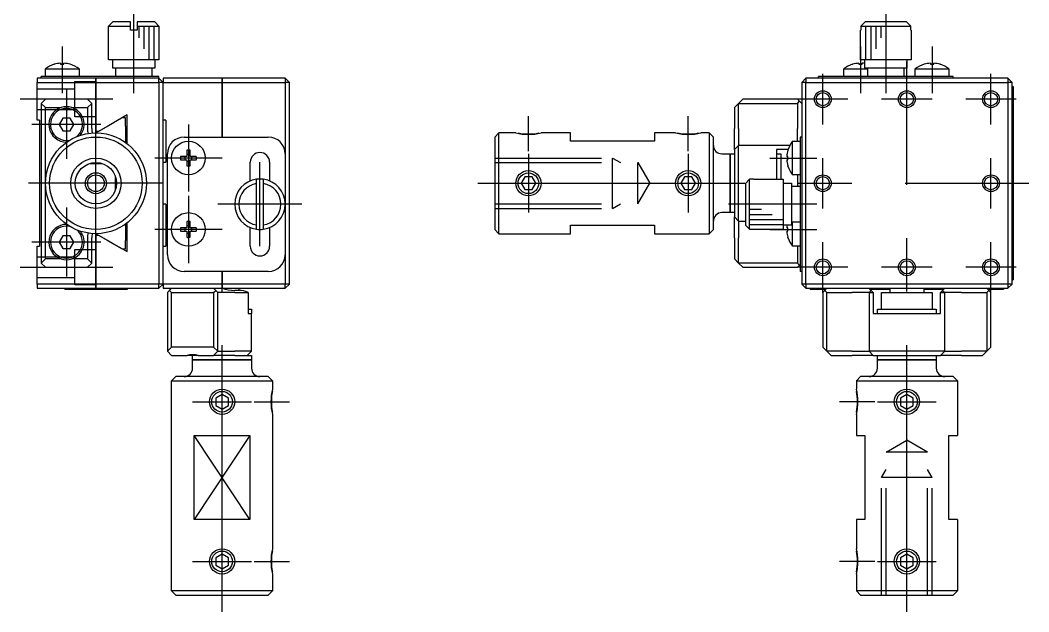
# Model space of a CAD drawing. Extents: x -105 to 157, y -105 to 82.
# Drawn here: x -105.4 to 14.5, y -51 to 19.4 of the extents above; entities that cross this region are included whole.
import ezdxf

# ---------------------------------------------------------------- set-up
doc = ezdxf.new("R2010")
doc.units = 0
doc.linetypes.add('CENTER', pattern=[50.8, 31.75, -6.35, 6.35, -6.35])
doc.linetypes.add('DASHED', pattern=[19.05, 12.7, -6.35])
doc.layers.get('0').update_dxf_attribs({"linetype": 'CONTINUOUS'})
doc.layers.add('CENTER', color=1, linetype='CENTER')

msp = doc.modelspace()

# ---------------------------------------------------------------- linework, layer by layer
at = {"color": 7, "linetype": 'CONTINUOUS'}
for p, q in [((-94.92, 18.7), (-94.42, 19.2)), ((-92.32, 19.2), (-94.42, 19.2)), ((-92.32, 18.7), (-92.32, 19.2)), ((-89.42, 19.2), (-91.52, 19.2)), ((-91.52, 19.2), (-91.52, 18.7)), ((-89.42, 19.2), (-88.92, 18.7)), ((-4.97, 19.2), (-5.47, 18.7)), ((-0.03, 19.2), (-4.97, 19.2)), ((0.47, 18.7), (-0.03, 19.2)), ((-94.92, 14.7), (-94.92, 18.7)), ((-94.92, 18.7), (-92.32, 18.7)), ((-92.32, 18.2), (-92.32, 18.7)), ((-91.52, 18.2), (-92.32, 18.2)), ((-91.52, 18.7), (-88.92, 18.7)), ((-91.52, 18.7), (-91.52, 18.2)), ((-91.32, 18.7), (-91.32, 17.3)), ((-90.72, 18.7), (-90.72, 16)), ((-90.12, 18.7), (-90.12, 14.7)), ((-89.52, 18.7), (-89.52, 14.7)), ((-88.92, 18.7), (-88.92, 14.7)), ((-5.5, 14.7), (-5.5, 18.2)), ((-5.47, 18.2), (-5.5, 18.2)), ((-5.47, 18.7), (0.47, 18.7)), ((-5.47, 18.7), (-5.47, 18.2)), ((-4.9, 18.7), (-4.9, 14.7)), ((-4.3, 18.7), (-4.3, 14.7)), ((-3.7, 18.7), (-3.7, 16)), ((-3.1, 18.7), (-3.1, 17.3)), ((0.47, 18.2), (0.47, 18.7)), ((0.5, 18.2), (0.47, 18.2)), ((0.5, 18.2), (0.5, 14.7)), ((-91.92, 14.7), (-94.92, 14.7)), ((-94.42, 13.7), (-94.42, 14.7)), ((-88.92, 14.7), (-91.92, 14.7)), ((-89.42, 14.7), (-89.42, 13.7)), ((0.5, 14.7), (-5.5, 14.7)), ((-5, 13.7), (-5, 14.7)), ((0, 14.7), (0, 13.7)), ((-102.42, 13.6), (-98.42, 13.6)), ((-102.42, 12.7), (-102.42, 13.6)), ((-101.37, 14.16), (-101.35, 14.16)), ((-100.62, 14.29), (-100.62, 14.16)), ((-100.62, 14.16), (-100.22, 14.16)), ((-100.22, 14.16), (-100.22, 14.29)), ((-99.5, 14.16), (-99.47, 14.16)), ((-98.42, 13.6), (-98.42, 12.7)), ((-91.92, 13.7), (-94.42, 13.7)), ((-94.07, 12.7), (-94.07, 13.7)), ((-89.42, 13.7), (-91.92, 13.7)), ((-89.77, 13.7), (-89.77, 12.7)), ((-7.5, 12.7), (-7.5, 13.6)), ((-7.5, 13.6), (-4.65, 13.6)), ((-6.45, 14.16), (-6.43, 14.16)), ((-5.7, 14.29), (-5.7, 14.16)), ((-5.7, 14.16), (-5.3, 14.16)), ((-5.3, 14.16), (-5.3, 14.29)), ((0, 13.7), (-5, 13.7)), ((-4.65, 12.7), (-4.65, 13.7)), ((-0.35, 13.7), (-0.35, 12.7)), ((1, 13.6), (5, 13.6)), ((1, 12.7), (1, 13.6)), ((2.05, 14.16), (2.07, 14.16)), ((2.8, 14.29), (2.8, 14.16)), ((2.8, 14.16), (3.2, 14.16)), ((3.2, 14.16), (3.2, 14.29)), ((3.93, 14.16), (3.95, 14.16)), ((5, 13.6), (5, 12.7)), ((-96.42, 12.5), (-103.42, 12.5)), ((-103.42, 12.5), (-103.42, 12)), ((-103.42, 7.5), (-103.42, 12)), ((-103.42, 12), (-96.42, 12)), ((-100.92, 12.7), (-102.92, 12.7)), ((-102.92, 12.5), (-102.92, 12.7)), ((-90.92, 12.7), (-100.92, 12.7)), ((-88.92, 12.5), (-96.42, 12.5)), ((-96.42, 12.5), (-96.42, 12)), ((-96.42, 12), (-96.42, 12.5)), ((-96.42, 7.2), (-96.42, 12)), ((-96.42, 12), (-96.42, 7.2)), ((-96.42, 12), (-88.92, 12)), ((-88.92, 12.7), (-90.92, 12.7)), ((-88.92, 12.5), (-88.92, 12.7)), ((-88.42, 12), (-88.92, 12.5)), ((-88.92, 12), (-88.92, 12.5)), ((-88.92, 12), (-88.92, -12)), ((-88.42, 12), (-88.92, 12)), ((-81.42, 12.5), (-88.42, 12.5)), ((-88.42, 12.5), (-88.42, 12)), ((-88.42, 12), (-81.42, 12)), ((-88.42, 7.5), (-88.42, 12)), ((-73.92, 12.5), (-81.42, 12.5)), ((-81.42, 12.5), (-81.42, 12)), ((-81.42, 12), (-81.42, 12.5)), ((-81.42, 5.5), (-81.42, 12)), ((-81.42, 12), (-81.42, 5.5)), ((-81.42, 12), (-73.92, 12)), ((-73.92, 12.5), (-73.42, 12)), ((-73.92, 12.5), (-73.92, 12)), ((-73.92, 12), (-73.92, -8.5)), ((-73.42, 12), (-73.92, 12)), ((-73.42, -12), (-73.42, 12)), ((-12, 12.5), (-12.5, 12)), ((-12.5, 12), (-12.5, 3.5)), ((-12, 12), (-12.5, 12)), ((12, 12.5), (-12, 12.5)), ((-12, 12.5), (-12, 12)), ((-12, -12), (-12, 12)), ((-12, 12), (12, 12)), ((-8.5, 12.7), (-10.5, 12.7)), ((-10.5, 12.5), (-10.5, 12.7)), ((3.5, 12.7), (-8.5, 12.7)), ((5.5, 12.7), (3.5, 12.7)), ((5.5, 12.5), (5.5, 12.7)), ((12, 12.5), (12, 12)), ((12, 12.5), (12.5, 12)), ((12, 12), (12, -12)), ((12.5, 12), (12, 12)), ((12.5, -12), (12.5, 12)), ((12.5, 11.5), (12.65, 11.5)), ((12.65, 11.5), (12.65, -11.5)), ((-102.92, 9.5), (-102.42, 10)), ((-97.42, 10), (-102.42, 10)), ((-97.42, 10), (-96.92, 9.5)), ((-19.5, 10), (-20, 9.5)), ((-13, 10), (-19.5, 10)), ((-13, 10), (-12.75, 9.75)), ((-13, 9.5), (-12.75, 9.75)), ((-12.75, 9.75), (-12.5, 9.5)), ((-102.42, 9), (-102.92, 9.5)), ((-102.92, 9.5), (-102.92, -9.5)), ((-102.42, 0), (-102.42, 9)), ((-102.42, 9), (-100.56, 9)), ((-99.28, 9), (-97.42, 9)), ((-96.92, 9.5), (-97.42, 9)), ((-97.42, 9), (-97.42, 6.5)), ((-96.92, 6.5), (-96.92, 9.5)), ((-20, 9.5), (-20.5, 9)), ((-20.5, 9), (-20.5, 6.5)), ((-20, 9.5), (-13, 9.5)), ((-20, 6.5), (-20, 9.5)), ((-13, 9.5), (-13, 6.5)), ((-103.12, 7.5), (-103.42, 7.5)), ((-103.12, 7.5), (-103.12, -7.5)), ((-100.36, 7.75), (-100.79, 7)), ((-99.49, 7.75), (-100.36, 7.75)), ((-99.06, 7), (-99.49, 7.75)), ((-96.42, 7.2), (-96.42, 6)), ((-96.07, 6.2), (-94.34, 7.2)), ((-93.3, 7.8), (-95.04, 6.8)), ((-92.72, 8.13), (-94.34, 7.2)), ((-92.92, 7.8), (-93.3, 7.8)), ((-92.92, 6.8), (-92.92, 7.8)), ((-92.72, 4.72), (-92.72, 8.13)), ((-88.42, 2.5), (-88.42, 7.5)), ((-88.12, 7.5), (-88.42, 7.5)), ((-88.12, 7.5), (-88.12, 2.5)), ((-100.79, 7), (-100.36, 6.25)), ((-100.36, 6.25), (-99.49, 6.25)), ((-99.49, 6.25), (-99.06, 7)), ((-96.42, 6), (-95.04, 6.8)), ((-96.42, 6.2), (-96.08, 6.2)), ((-92.92, 6.8), (-92.92, 4.87)), ((-49, 5.5), (-48.5, 6)), ((-48.5, -6), (-48.5, 6)), ((-46.5, 6), (-48.5, 6)), ((-40, 6), (-43.5, 6)), ((-40, 5), (-40, 6)), ((-30, 6), (-30, 5)), ((-27.5, 6), (-30, 6)), ((-23.5, 6), (-24.5, 6)), ((-23.5, 6), (-23.5, -6)), ((-23.5, 6), (-23, 5.5)), ((-20.5, 4), (-20.5, 6.5)), ((-20, 6.5), (-20, 4.5)), ((-13, 5), (-13, 6.5)), ((-85.92, 5.5), (-75.92, 5.5)), ((-49, 5.5), (-49, -5.5)), ((-30, 5), (-40, 5)), ((-23, -5.5), (-23, 5.5)), ((-13.6, 1), (-13.6, 5)), ((-13.6, 5), (-12.7, 5)), ((-12.7, 5.5), (-12.7, 3.5)), ((-12.5, 5.5), (-12.7, 5.5)), ((-85.62, 3.93), (-85.62, 3.2)), ((-85.22, 3.2), (-85.22, 3.93)), ((-20, 4.5), (-20.5, 4)), ((-20.5, 4), (-20.5, 3)), ((-13.93, 4.5), (-20, 4.5)), ((-20, 3), (-20, 4.5)), ((-15.5, 4), (-15.5, 3)), ((-14.14, 4), (-15.5, 4)), ((-14.16, 3.93), (-14.16, 3.95)), ((-88.42, -2.5), (-88.42, 2.5)), ((-88.42, 2.5), (-88.12, 2.5)), ((-87.92, -8.5), (-87.92, 3.5)), ((-85.62, 3.2), (-86.35, 3.2)), ((-86.35, 2.8), (-85.62, 2.8)), ((-85.62, 2.8), (-85.62, 2.07)), ((-84.5, 3.2), (-85.22, 3.2)), ((-85.22, 2.07), (-85.22, 2.8)), ((-85.22, 2.8), (-84.5, 2.8)), ((-78.07, 0.27), (-78.07, 2.5)), ((-75.77, 2.5), (-75.77, 0.27)), ((-22, 3.5), (-21, 3.5)), ((-21, 3.5), (-21, -3.5)), ((-21, -3.5), (-21, 3.5)), ((-21, 3.5), (-20.5, 3.5)), ((-20.5, 3), (-20.5, 1.8)), ((-20, -3), (-20, 3)), ((-15.5, 3.5), (-15, 3.5)), ((-15.5, 3), (-15.5, 0.5)), ((-15, 3.5), (-15, 0.5)), ((-15, 3), (-14.16, 3)), ((-14.16, 3.2), (-14.29, 3.2)), ((-14.29, 2.8), (-14.16, 2.8)), ((-14.16, 2.8), (-14.16, 3.2)), ((-12.7, 3.5), (-12.7, -8.5)), ((-12.5, 3.5), (-12.5, -8.5)), ((-12.5, 3.5), (-12.5, -8.5)), ((-95.72, 2.31), (-97.12, 2.31)), ((-90.61, 1.5), (-90.61, 1.5)), ((-20.5, 1.8), (-20.5, -1.8)), ((-14.16, 2.05), (-14.16, 2.07)), ((-102.42, -9), (-102.42, 0)), ((-94.13, 0.7), (-94.13, -0.7)), ((-77.32, -0.03), (-77.32, 0.47)), ((-76.52, 0.47), (-76.52, -0.03)), ((-45.43, 0.75), (-45.87, 0)), ((-45.87, 0), (-45.43, -0.75)), ((-44.57, 0.75), (-45.43, 0.75)), ((-44.13, 0), (-44.57, 0.75)), ((-44.57, -0.75), (-44.13, 0)), ((-26.43, 0.75), (-26.87, 0)), ((-26.87, 0), (-26.43, -0.75)), ((-25.57, 0.75), (-26.43, 0.75)), ((-25.13, 0), (-25.57, 0.75)), ((-25.57, -0.75), (-25.13, 0)), ((-18.7, 0.47), (-19.2, -0.03)), ((-18.7, -5.47), (-18.7, 0.47)), ((-18.2, 0.47), (-18.7, 0.47)), ((-18.2, 0.5), (-14.7, 0.5)), ((-18.2, 0.5), (-18.2, 0.47)), ((-14.7, 0.5), (-14.7, -5.5)), ((-14.7, 0), (-13.7, 0)), ((-13.7, 0), (-13.7, -5)), ((-12.7, 1), (-13.6, 1)), ((-13, 1), (-13, -0.35)), ((-77.32, -4.97), (-77.32, -0.03)), ((-76.52, -0.03), (-76.52, -4.97)), ((-45.43, -0.75), (-44.57, -0.75)), ((-26.43, -0.75), (-25.57, -0.75)), ((-19.2, -0.03), (-19.2, -4.97)), ((-13.7, -0.35), (-12.7, -0.35)), ((-20.5, -1.8), (-20.5, -3)), ((-88.42, -7.5), (-88.42, -2.5)), ((-88.12, -2.5), (-88.42, -2.5)), ((-88.12, -2.5), (-88.12, -7.5)), ((-21, -3.5), (-22, -3.5)), ((-20.5, -3.5), (-21, -3.5)), ((-20.5, -3), (-20.5, -4)), ((-20, -4.5), (-20, -3)), ((-18.7, -3.1), (-17.3, -3.1)), ((-92.72, -8.13), (-92.72, -4.72)), ((-85.62, -4.57), (-85.62, -5.3)), ((-85.22, -5.3), (-85.22, -4.57)), ((-20, -4.5), (-20.5, -4)), ((-20.5, -6.5), (-20.5, -4)), ((-20, -4.5), (-19.2, -4.5)), ((-20, -4.5), (-20, -6.5)), ((-18.7, -3.7), (-16, -3.7)), ((-18.7, -4.3), (-14.7, -4.3)), ((-12.7, -4.65), (-13.7, -4.65)), ((-13.6, -7.5), (-13.6, -4.65)), ((-92.92, -4.87), (-92.92, -6.8)), ((-85.62, -5.3), (-86.35, -5.3)), ((-86.35, -5.7), (-85.62, -5.7)), ((-85.62, -5.7), (-85.62, -6.43)), ((-84.5, -5.3), (-85.22, -5.3)), ((-85.22, -5.7), (-84.5, -5.7)), ((-85.22, -6.43), (-85.22, -5.7)), ((-78.07, -7.5), (-78.07, -5.27)), ((-77.32, -5.47), (-77.32, -4.97)), ((-76.52, -4.97), (-76.52, -5.47)), ((-75.77, -5.27), (-75.77, -7.5)), ((-48.5, -6), (-49, -5.5)), ((-40, -5), (-30, -5)), ((-40, -6), (-40, -5)), ((-30, -5), (-30, -6)), ((-23, -5.5), (-23.5, -6)), ((-19.2, -4.97), (-18.7, -5.47)), ((-18.7, -4.9), (-14.7, -4.9)), ((-18.7, -5.47), (-18.2, -5.47)), ((-18.2, -5.47), (-18.2, -5.5)), ((-14.7, -5.5), (-18.2, -5.5)), ((-13.7, -5), (-14.7, -5)), ((-14.16, -5.3), (-14.29, -5.3)), ((-14.29, -5.7), (-14.16, -5.7)), ((-14.16, -5.7), (-14.16, -5.3)), ((-100.36, -6.25), (-100.79, -7)), ((-100.79, -7), (-100.36, -7.75)), ((-99.49, -6.25), (-100.36, -6.25)), ((-99.06, -7), (-99.49, -6.25)), ((-99.49, -7.75), (-99.06, -7)), ((-97.42, -6.5), (-97.42, -9)), ((-96.92, -9.5), (-96.92, -6.5)), ((-95.04, -6.8), (-96.42, -6)), ((-96.42, -6), (-96.42, -7.2)), ((-96.08, -6.2), (-96.42, -6.2)), ((-94.34, -7.2), (-96.07, -6.2)), ((-95.04, -6.8), (-93.3, -7.8)), ((-92.92, -7.8), (-92.92, -6.8)), ((-48.5, -6), (-40, -6)), ((-30, -6), (-23.5, -6)), ((-20.5, -6.5), (-20.5, -9)), ((-20, -9.5), (-20, -6.5)), ((-14.16, -6.45), (-14.16, -6.43)), ((-103.42, -12), (-103.42, -7.5)), ((-103.42, -7.5), (-103.12, -7.5)), ((-100.36, -7.75), (-99.49, -7.75)), ((-96.42, -12), (-96.42, -7.2)), ((-96.42, -7.2), (-96.42, -12)), ((-94.34, -7.2), (-92.72, -8.13)), ((-93.3, -7.8), (-92.92, -7.8)), ((-88.42, -12), (-88.42, -7.5)), ((-88.42, -7.5), (-88.12, -7.5)), ((-12.7, -7.5), (-13.6, -7.5)), ((-13, -7.5), (-13, -9.5)), ((-102.92, -9.5), (-102.42, -9)), ((-102.42, -10), (-102.92, -9.5)), ((-100.56, -9), (-102.42, -9)), ((-97.42, -9), (-99.28, -9)), ((-97.42, -9), (-96.92, -9.5)), ((-96.92, -9.5), (-97.42, -10)), ((-73.92, -8.5), (-73.92, -12)), ((-20.5, -9), (-20, -9.5)), ((-13, -9.5), (-20, -9.5)), ((-20, -9.5), (-19.5, -10)), ((-12.75, -9.75), (-13, -9.5)), ((-12.7, -8.5), (-12.7, -10.5)), ((-12.5, -8.5), (-12.5, -12)), ((-102.42, -10), (-97.42, -10)), ((-75.92, -10.5), (-85.92, -10.5)), ((-81.42, -10.5), (-81.42, -12)), ((-81.42, -12), (-81.42, -10.5)), ((-19.5, -10), (-13, -10)), ((-12.75, -9.75), (-13, -10)), ((-12.7, -9.7), (-12.75, -9.75)), ((-12.5, -10.5), (-12.7, -10.5)), ((12.5, -11.5), (12.65, -11.5)), ((-96.42, -12), (-103.42, -12)), ((-103.42, -12), (-103.42, -12.5)), ((-103.42, -12.5), (-96.42, -12.5)), ((-100.12, -12.5), (-100.12, -12.65)), ((-96.42, -12.65), (-100.12, -12.65)), ((-88.92, -12), (-96.42, -12)), ((-96.42, -12), (-96.42, -12.5)), ((-96.42, -12.5), (-96.42, -12)), ((-96.42, -12.5), (-88.92, -12.5)), ((-96.42, -12.5), (-96.42, -12.65)), ((-92.72, -12.65), (-96.42, -12.65)), ((-92.72, -12.5), (-92.72, -12.65)), ((-88.92, -12.5), (-88.42, -12)), ((-88.42, -12), (-88.92, -12)), ((-88.92, -12.5), (-88.92, -12)), ((-81.42, -12), (-88.42, -12)), ((-88.42, -12), (-88.42, -12.5)), ((-88.42, -12.5), (-81.42, -12.5)), ((-87.92, -13), (-87.67, -12.75)), ((-87.92, -13), (-87.92, -20)), ((-87.67, -12.75), (-87.42, -12.5)), ((-87.42, -13), (-87.67, -12.75)), ((-87.42, -19.5), (-87.42, -13)), ((-87.42, -13), (-82.42, -13)), ((-82.17, -12.75), (-82.42, -12.5)), ((-82.42, -13), (-82.17, -12.75)), ((-82.42, -13), (-82.42, -19.5)), ((-81.92, -13), (-82.17, -12.75)), ((-79.92, -13), (-81.92, -13)), ((-81.92, -20), (-81.92, -13)), ((-73.92, -12), (-81.42, -12)), ((-81.42, -12), (-81.42, -12.5)), ((-81.42, -12.5), (-81.42, -12)), ((-81.42, -12.5), (-73.92, -12.5)), ((-79.42, -12.75), (-79.92, -12.75)), ((-79.92, -13), (-79.42, -13)), ((-79.42, -12.5), (-79.42, -12.75)), ((-79.42, -13), (-78.31, -13)), ((-78.31, -13), (-78.31, -15.5)), ((-73.42, -12), (-73.92, -12.5)), ((-73.42, -12), (-73.92, -12)), ((-73.92, -12.5), (-73.92, -12)), ((-12, -12.5), (-12.5, -12)), ((-12, -12), (-12.5, -12)), ((12, -12), (-12, -12)), ((-12, -12), (-12, -12.5)), ((-12, -12.5), (12, -12.5)), ((-11.5, -12.5), (-11.5, -12.65)), ((-9.65, -12.65), (-11.5, -12.65)), ((-10, -13), (-9.75, -12.75)), ((-10, -13), (-10, -19.5)), ((-9.75, -12.75), (-9.5, -12.5)), ((-9.5, -13), (-9.75, -12.75)), ((-9.5, -20), (-9.5, -13)), ((-9.5, -13), (-6.5, -13)), ((-4.5, -13), (-6.5, -13)), ((-4.25, -12.75), (-4.5, -12.5)), ((-4.5, -13), (-4.25, -12.75)), ((-4.5, -13), (-4.5, -20)), ((-4.5, -13), (-4, -13)), ((-2, -12.65), (-4.35, -12.65)), ((-4, -13), (-4.25, -12.75)), ((-4, -13), (-4, -15.5)), ((-3, -15), (-3, -13)), ((-3, -13), (3, -13)), ((-2, -13), (-2, -12.5)), ((2, -12.5), (2, -13)), ((4.35, -12.65), (2, -12.65)), ((3, -13), (3, -15)), ((4.25, -12.75), (4, -13)), ((4, -15.5), (4, -13)), ((4, -13), (4.5, -13)), ((4.5, -12.5), (4.25, -12.75)), ((4.25, -12.75), (4.5, -13)), ((4.5, -20), (4.5, -13)), ((6.5, -13), (4.5, -13)), ((6.5, -13), (9.5, -13)), ((9.5, -12.5), (9.75, -12.75)), ((9.75, -12.75), (9.5, -13)), ((9.5, -13), (9.5, -20)), ((11.5, -12.65), (9.65, -12.65)), ((9.75, -12.75), (10, -13)), ((10, -19.5), (10, -13)), ((11.5, -12.5), (11.5, -12.65)), ((12, -12), (12, -12.5)), ((12.5, -12), (12, -12)), ((12.5, -12), (12, -12.5)), ((-78.31, -15), (-77.92, -15)), ((-78.31, -15.5), (-77.92, -15.5)), ((-77.92, -15), (-77.92, -15.5)), ((-77.92, -20), (-77.92, -15.5)), ((-4, -15.5), (-3, -15.5)), ((-3.5, -15), (3.5, -15)), ((-3.5, -15.5), (-3.5, -15)), ((-3, -15.5), (0, -15.5)), ((0, -15.5), (3, -15.5)), ((3, -15.5), (4, -15.5)), ((3.5, -15), (3.5, -15.5)), ((-87.92, -20), (-87.42, -19.5)), ((-87.42, -20.5), (-87.92, -20)), ((-82.42, -19.5), (-87.42, -19.5)), ((-82.42, -19.5), (-81.92, -20)), ((-81.92, -20), (-82.42, -20.5)), ((-81.92, -20), (-79.92, -20)), ((-79.42, -20), (-79.92, -20)), ((-77.92, -20), (-79.42, -20)), ((-77.92, -20), (-78.42, -20.5)), ((-10, -19.5), (-9.5, -20)), ((-6.5, -20), (-9.5, -20)), ((-9.5, -20), (-9, -20.5)), ((-6.5, -20), (-4.5, -20)), ((-3, -20), (-4.5, -20)), ((-4.5, -20), (-4, -20.5)), ((3, -20), (-3, -20)), ((4.5, -20), (3, -20)), ((4.5, -20), (4, -20.5)), ((4.5, -20), (6.5, -20)), ((9.5, -20), (6.5, -20)), ((9, -20.5), (9.5, -20)), ((9.5, -20), (10, -19.5)), ((-87.42, -20.5), (-85.56, -20.5)), ((-84.92, -20.5), (-85.56, -20.5)), ((-84.92, -21), (-84.92, -20.5)), ((-84.28, -20.5), (-84.92, -20.5)), ((-84.92, -21), (-77.92, -21)), ((-77.92, -21), (-84.92, -21)), ((-84.92, -22), (-84.92, -21)), ((-84.28, -20.5), (-82.42, -20.5)), ((-79.92, -20.5), (-82.42, -20.5)), ((-79.92, -20.5), (-79.42, -20.5)), ((-79.42, -20.5), (-78.42, -20.5)), ((-78.42, -20.5), (-77.92, -20.5)), ((-77.92, -20.5), (-77.92, -21)), ((-77.92, -21), (-77.92, -22)), ((-9, -20.5), (-6.5, -20.5)), ((-4, -20.5), (-6.5, -20.5)), ((-4, -20.5), (-3, -20.5)), ((-3.5, -21), (-3.5, -20.5)), ((-3.5, -21), (3.5, -21)), ((3.5, -21), (-3.5, -21)), ((-3.5, -22), (-3.5, -21)), ((-3, -20.5), (-1.8, -20.5)), ((-1.8, -20.5), (1.8, -20.5)), ((1.8, -20.5), (3, -20.5)), ((3, -20.5), (4, -20.5)), ((3.5, -20.5), (3.5, -21)), ((3.5, -21), (3.5, -22)), ((6.5, -20.5), (4, -20.5)), ((6.5, -20.5), (9, -20.5)), ((-87.42, -23.5), (-86.92, -23)), ((-87.42, -48.5), (-87.42, -23.5)), ((-87.42, -23.5), (-75.42, -23.5)), ((-75.92, -23), (-86.92, -23)), ((-75.92, -23), (-75.42, -23.5)), ((-75.42, -23.5), (-75.42, -24.5)), ((-6, -23.5), (-5.5, -23)), ((-6, -23.5), (6, -23.5)), ((-6, -23.5), (-6, -24.5)), ((5.5, -23), (-5.5, -23)), ((5.5, -23), (6, -23.5)), ((6, -23.5), (6, -30)), ((-81.42, -25.13), (-82.17, -25.57)), ((-80.67, -25.57), (-81.42, -25.13)), ((0, -25.13), (-0.75, -25.57)), ((0.75, -25.57), (0, -25.13)), ((-82.17, -25.57), (-82.17, -26.43)), ((-80.67, -26.43), (-80.67, -25.57)), ((-0.75, -25.57), (-0.75, -26.43)), ((0.75, -26.43), (0.75, -25.57)), ((-82.17, -26.43), (-81.42, -26.87)), ((-81.42, -26.87), (-80.67, -26.43)), ((-75.42, -27.5), (-75.42, -43.5)), ((-6, -27.5), (-6, -30)), ((-0.75, -26.43), (0, -26.87)), ((0, -26.87), (0.75, -26.43)), ((-84.74, -40), (-84.74, -30)), ((-84.74, -30), (-78.11, -30)), ((-78.11, -30), (-78.11, -40)), ((-6, -30), (-5, -30)), ((-5, -30), (-5, -40)), ((5, -40), (5, -30)), ((5, -30), (6, -30)), ((-78.11, -40), (-84.74, -40)), ((-5, -40), (-6, -40)), ((-6, -40), (-6, -43.5)), ((6, -40), (5, -40)), ((6, -40), (6, -48.5)), ((-81.42, -44.13), (-82.17, -44.57)), ((-80.67, -44.57), (-81.42, -44.13)), ((0, -44.13), (-0.75, -44.57)), ((0.75, -44.57), (0, -44.13)), ((-82.17, -44.57), (-82.17, -45.43)), ((-82.17, -45.43), (-81.42, -45.87)), ((-81.42, -45.87), (-80.67, -45.43)), ((-80.67, -45.43), (-80.67, -44.57)), ((-0.75, -44.57), (-0.75, -45.43)), ((-0.75, -45.43), (0, -45.87)), ((0, -45.87), (0.75, -45.43)), ((0.75, -45.43), (0.75, -44.57)), ((-75.42, -46.5), (-75.42, -48.5)), ((-6, -46.5), (-6, -48.5)), ((-75.42, -48.5), (-87.42, -48.5)), ((-86.92, -49), (-87.42, -48.5)), ((-86.92, -49), (-75.92, -49)), ((-75.42, -48.5), (-75.92, -49)), ((6, -48.5), (-6, -48.5)), ((-5.5, -49), (-6, -48.5)), ((-5.5, -49), (5.5, -49)), ((6, -48.5), (5.5, -49))]:
    msp.add_line(p, q, dxfattribs=at)
at = {"color": 3, "linetype": 'DASHED'}
for p, q in [((-98.92, 7.9), (-98.92, 12.1)), ((-98.92, 12.1), (-96.42, 12.1)), ((-103.42, 11.25), (-98.92, 11.25)), ((-98.92, 8.75), (-103.42, 8.75)), ((-96.42, 7.9), (-98.92, 7.9)), ((-49, 3), (-35, 3)), ((-49, 2.46), (-32, 2.46)), ((-35, -3), (-35, 3)), ((-35, 3), (-34.06, 2.46)), ((-32, -2.46), (-32, 2.46)), ((-32, 2.46), (-30.58, 0)), ((-32, -2.46), (-30.58, 0)), ((-49, -2.46), (-32, -2.46)), ((-49, -3), (-35, -3)), ((-35, -3), (-34.06, -2.46)), ((-98.92, -7.9), (-96.42, -7.9)), ((-98.92, -12.1), (-98.92, -7.9)), ((-103.42, -8.75), (-98.92, -8.75)), ((-98.92, -11.25), (-103.42, -11.25)), ((-96.42, -12.1), (-98.92, -12.1)), ((-2.46, -32), (0, -30.58)), ((2.46, -32), (0, -30.58)), ((-2.46, -49), (-2.46, -32)), ((2.46, -32), (-2.46, -32)), ((2.46, -49), (2.46, -32)), ((-3, -35), (-2.46, -34.06)), ((3, -35), (2.46, -34.06)), ((-3, -49), (-3, -35)), ((3, -35), (-3, -35)), ((3, -49), (3, -35))]:
    msp.add_line(p, q, dxfattribs=at)
at = {"color": 3, "linetype": 'CONTINUOUS'}
for p, q in [((-78.11, -40), (-84.74, -30)), ((-78.11, -30), (-84.74, -40))]:
    msp.add_line(p, q, dxfattribs=at)
for centre, radius in [((-10, 10), 1), ((0, 10), 1), ((10, 10), 1), ((-96.42, 0), 3), ((-45, 0), 1.5), ((-26, 0), 1.5), ((-10, 0), 1), ((10, 0), 1), ((-10, -10), 1), ((0, -10), 1), ((10, -10), 1), ((-81.42, -26), 1.5), ((0, -26), 1.5), ((-81.42, -45), 1.5), ((0, -45), 1.5)]:
    msp.add_circle(centre, radius, dxfattribs=at)
at = {"color": 7, "linetype": 'CONTINUOUS'}
for centre, radius in [((-10, 10), 0.783), ((0, 10), 0.783), ((10, 10), 0.783), ((-96.42, 0), 6), ((-96.42, 0), 5.5), ((-85.42, 3), 2), ((-96.42, 0), 2.46), ((-96.42, 0), 1.25), ((-45, 0), 1.23), ((-26, 0), 1.23), ((-96.42, 0), 1), ((-10, 0), 0.783), ((10, 0), 0.783), ((-85.42, -5.5), 2), ((-10, -10), 0.783), ((0, -10), 0.783), ((10, -10), 0.783), ((-81.42, -26), 1.23), ((0, -26), 1.23), ((-81.42, -45), 1.23), ((0, -45), 1.23)]:
    msp.add_circle(centre, radius, dxfattribs=at)
for centre, radius, start, end in [((-100.42, 11.1), 3.2, 107.27, 128.6822), ((-100.42, 11.1), 3.19, 93.5904, 106.9053), ((-100.42, 11.1), 3.19, 73.0947, 86.4096), ((-100.42, 11.1), 3.2, 51.3178, 72.73), ((-5.5, 11.1), 3.2, 107.27, 128.6822), ((-5.5, 11.1), 3.19, 93.5904, 106.9053), ((-5.5, 11.1), 3.19, 80.9929, 86.4096), ((3, 11.1), 3.2, 107.27, 128.6822), ((3, 11.1), 3.19, 93.5904, 106.9053), ((3, 11.1), 3.19, 73.0947, 86.4096), ((3, 11.1), 3.2, 51.3178, 72.73), ((-99.92, 7), 2.1, 107.7528, 271.032), ((-99.92, 7), 1.9, 90, 282.5945), ((-99.92, 7), 2.1, 72.2472, 107.7528), ((-99.92, 7), 1.9, 310.5356, 90), ((-99.92, 7), 2.1, 322.0981, 72.2472), ((-94.92, 6.5), 2.5, 180, 193.2512), ((-94.92, 6.5), 2, 180, 194.9396), ((-45, 11.67), 5.81, 257.7753, 282.2247), ((-26, 11.67), 5.81, 257.7753, 282.2247), ((-85.92, 3.5), 2, 90, 180), ((-75.92, 3.5), 2, 0, 90), ((-11.1, 3), 3.2, 141.3178, 162.73), ((-85.42, 3), 0.95, 77.8468, 102.1532), ((-76.92, 2.5), 1.15, 0, 180), ((-22, 4.5), 1, 180, 270), ((-11.1, 3), 3.19, 163.0947, 176.4096), ((-85.42, 3), 0.95, 167.8468, 192.1532), ((-85.42, 3), 0.435, 152.6335, 207.3665), ((-85.42, 3), 0.435, 62.6335, 117.3665), ((-85.42, 3), 0.435, 242.6335, 297.3665), ((-85.42, 3), 0.435, 332.6335, 27.3665), ((-85.42, 3), 0.95, 347.8468, 12.1532), ((-11.1, 3), 3.19, 183.5904, 196.9053), ((-85.42, 3), 0.95, 257.8468, 282.1532), ((-11.1, 3), 3.2, 197.27, 218.6822), ((-76.92, -2.5), 3, 97.6623, 262.3377), ((-76.92, -2.5), 3, 82.3377, 97.6623), ((-76.92, -2.5), 3, 277.6623, 82.3377), ((-76.92, -2.5), 2.5, 99.2069, 260.7931), ((-76.92, -2.5), 2.5, 279.2069, 80.7931), ((-22, -4.5), 1, 90, 180), ((-85.42, -5.5), 0.95, 77.8468, 102.1532), ((-99.92, -7), 2.1, 88.968, 252.2472), ((-99.92, -7), 1.9, 90, 49.4644), ((-99.92, -7), 1.9, 77.4055, 90), ((-99.92, -7), 2.1, 287.7528, 37.9019), ((-94.92, -6.5), 2.5, 166.7488, 180), ((-94.92, -6.5), 2, 165.0604, 180), ((-85.42, -5.5), 0.95, 167.8468, 192.1532), ((-85.42, -5.5), 0.435, 152.6335, 207.3665), ((-85.42, -5.5), 0.435, 62.6335, 117.3665), ((-85.42, -5.5), 0.435, 242.6335, 297.3665), ((-85.42, -5.5), 0.435, 332.6335, 27.3665), ((-85.42, -5.5), 0.95, 347.8468, 12.1532), ((-76.92, -2.5), 3, 262.3377, 277.6623), ((-11.1, -5.5), 3.19, 170.9929, 176.4096), ((-11.1, -5.5), 3.19, 183.5904, 196.9053), ((-85.42, -5.5), 0.95, 257.8468, 282.1532), ((-11.1, -5.5), 3.2, 197.27, 218.6822), ((-76.92, -7.5), 1.15, 180, 0), ((-99.92, -7), 2.1, 252.2472, 287.7528), ((-85.92, -8.5), 2, 180, 270), ((-75.92, -8.5), 2, 270, 0), ((-79.91, -8.03), 4.72, 251.2615, 269.8138), ((-79.45, -15.49), 2.74, 65.3401, 89.4512), ((-84.92, -22.5), 2.1, 72.2472, 107.7528), ((-85.92, -22), 1, 270, 0), ((-76.92, -22), 1, 180, 270), ((-4.5, -22), 1, 270, 0), ((4.5, -22), 1, 180, 270), ((-69.75, -26), 5.81, 167.7747, 192.2253), ((-11.67, -26), 5.81, 347.7747, 12.2253), ((-69.75, -45), 5.81, 167.7747, 192.2253), ((-11.67, -45), 5.81, 347.7747, 12.2253)]:
    msp.add_arc(centre, radius, start, end, dxfattribs=at)
at = {"color": 3, "linetype": 'CONTINUOUS'}
for centre, radius, start, end in [((-45, 11.88), 6.07, 255.6813, 284.3187), ((-26, 11.88), 6.07, 255.6813, 284.3187), ((-69.47, -26), 6.14, 165.8629, 194.1371), ((-11.96, -26), 6.14, 345.8629, 14.1371), ((-69.47, -45), 6.14, 165.8629, 194.1371), ((-11.96, -45), 6.14, 345.8629, 14.1371)]:
    msp.add_arc(centre, radius, start, end, dxfattribs=at)
at = {"layer": 'CENTER', "color": 1, "linetype": 'CENTER'}
for p, q in [((-91.92, 10.7), (-91.92, 21.2)), ((-2.5, 21.2), (-2.5, 10.7)), ((-100.42, 16.29), (-100.42, 10.7)), ((-5.5, 16.29), (-5.5, 10.7)), ((3, 16.29), (3, 10.7)), ((0, -51), (0, 14.5)), ((-10, 7), (-10, 13)), ((10, 7), (10, 13)), ((-99.92, 11.1), (-99.92, 2.9)), ((-94.42, 10), (-105.42, 10)), ((-96.42, -10.2), (-96.42, 10.2)), ((-7, 10), (-13, 10)), ((3, 10), (-3, 10)), ((13, 10), (7, 10)), ((-45, 3.81), (-45, 8)), ((-26, 3.81), (-26, 8)), ((-95.82, 7), (-104.02, 7)), ((-85.42, 7), (-85.42, -1)), ((-81.42, 3), (-89.42, 3)), ((-76.92, -7.5), (-76.92, 2.5)), ((-45, 3.5), (-45, -3.5)), ((-26, 3.5), (-26, -3.5)), ((-16.29, 3), (-10.7, 3)), ((-10, -3), (-10, 3)), ((10, -3), (10, 3)), ((-88.42, 0), (-104.42, 0)), ((-51, 0), (14.5, 0)), ((-85.42, -1.5), (-85.42, -9.5)), ((-99.92, -2.9), (-99.92, -11.1)), ((-71.92, -2.5), (-81.92, -2.5)), ((-10.7, -2.5), (-21.2, -2.5)), ((-81.42, -5.5), (-89.42, -5.5)), ((-16.29, -5.5), (-10.7, -5.5)), ((-95.82, -7), (-104.02, -7)), ((-10, -13), (-10, -7)), ((10, -13), (10, -7)), ((-105.42, -10), (-94.42, -10)), ((-81.42, -51), (-81.42, -10.5)), ((-7, -10), (-13, -10)), ((3, -10), (-3, -10)), ((13, -10), (7, -10)), ((-84.92, -26), (-77.92, -26)), ((-77.61, -26), (-73.42, -26)), ((-3.81, -26), (-8, -26)), ((-3.5, -26), (3.5, -26)), ((-84.92, -45), (-77.92, -45)), ((-77.61, -45), (-73.42, -45)), ((-3.81, -45), (-8, -45)), ((-3.5, -45), (3.5, -45))]:
    msp.add_line(p, q, dxfattribs=at)

doc.saveas('drawing.dxf')
